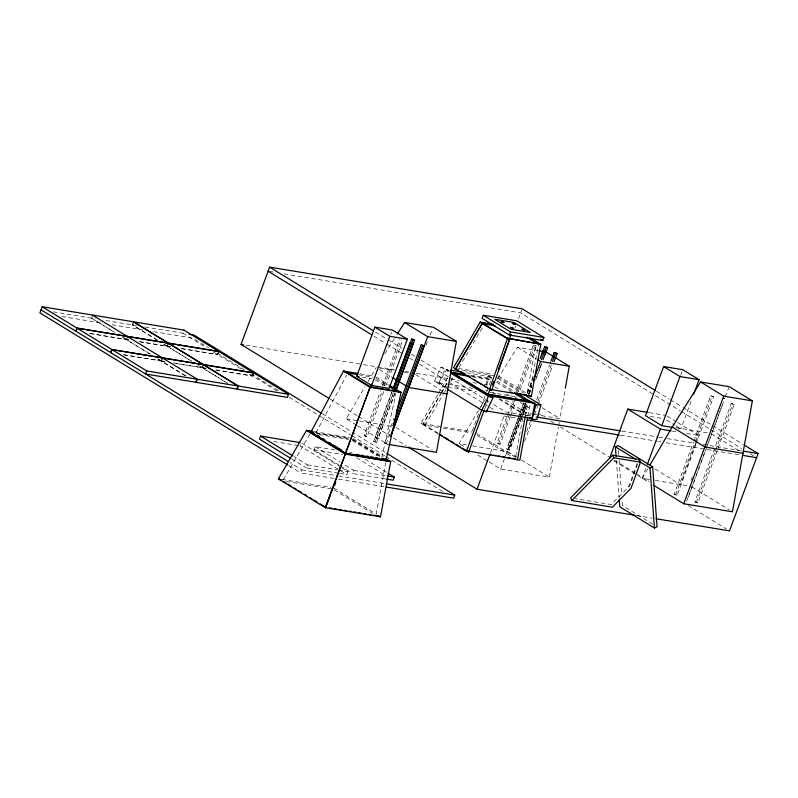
<?xml version="1.0" encoding="UTF-8"?>
<svg xmlns="http://www.w3.org/2000/svg" width="798" height="798" viewBox="0 0 798 798"><rect width="100%" height="100%" fill="white"/><g stroke="black" fill="none" stroke-linecap="round" stroke-linejoin="round"><path stroke-width="0.6" stroke-dasharray="3.99 2.99" d="M534.83 414.501L559.917 418.641L565.124 389.374M527.249 392.546L535.787 345.404M515.747 456.326L523.069 415.888M523.288 414.661L525.463 402.651M525.333 416.187L527.618 403.519M529.403 394.142L538.391 344.586M527.837 416.207L530.062 403.918M489.194 462.072L500.615 469.084L549.333 477.124L558.371 427.169M558.6 425.952L559.258 422.302M376.187 514.251L385.663 462.73M381.853 457.354L395.998 393.494M486.002 384.646L488.406 375.758L493.423 375.788M628.664 486.85L637.353 462.87M637.642 464.097L629.822 485.683L611.208 504.585L575.368 498.68M486.74 384.596L489.693 376.576L466.361 372.736M472.276 430.94L479.488 411.359M481.094 406.761L484.975 396.227M486.7 391.778L487.558 389.474M489.254 384.865L490.95 380.257M517.144 457.364L507.797 451.628L520.106 418.222M520.525 417.065L525.623 403.239M92.748 315.09L91.61 318.163L114.703 332.327M128.638 339.808L126.254 339.419L127.391 336.347M149.685 353.793L126.593 339.629L127.73 336.556M132.997 322.811L132.239 324.856L157.425 340.317M133.765 321.853L132.638 324.926L157.824 340.387M124.109 354.761L160.827 360.816L161.585 358.771M164.817 361.474L161.226 360.886L162.363 357.813M139.391 341.584L166.872 346.113L168.009 343.04M185.715 375.908L161.565 361.095L162.702 358.023M170.942 346.791L167.271 346.182L168.408 343.11M191.749 361.205L167.61 346.392L168.747 343.32M173.176 362.851L201.854 367.579L202.981 364.506M205.924 368.257L202.243 367.649L203.38 364.576M227.779 383.319L202.592 367.858L203.719 364.786M181.954 348.606L217.445 354.452L218.582 351.379M240.876 368.836L217.794 354.661L218.542 352.616M215.709 369.863L252.427 375.918L253.565 372.846M276.906 390.95L252.767 376.127L253.525 374.082M341.813 467.698L348.058 471.528L346.921 474.601L300.058 445.843L301.195 442.77L340.766 467.059M333.734 478.401L300.706 472.955L301.834 469.882L290.173 462.72M338.561 473.224L306.302 467.897L307.439 464.835L293.903 456.526M339.02 465.144L313.903 449.733L315.04 446.661L336.547 450.212M390.691 334.601L391.539 332.317M383.758 391.519L367.08 436.606L365.484 436.346L364.127 435.509L380.377 391.579M382.521 385.793L399.628 339.539M365.484 436.346L382.402 390.681M384.107 386.052L401.224 339.808M384.875 478.81L352.616 473.493L353.753 470.421L341.205 462.72M385.903 385.733L402.581 340.636M394.98 392.726L376.586 442.441L374.99 442.182L373.634 441.344L392.027 391.628M394.91 393.354L378.232 438.451L376.636 438.182L375.279 437.354L391.958 392.257M374.99 442.182L393.384 392.466M376.636 438.182L393.554 392.516M357.624 425.803L387.738 444.286L384.786 443.189L394.192 417.753M386.142 444.017L391.08 430.73M515.049 327.968L515.907 325.644M518.491 318.671L521.772 309.794M490.331 453.214L504.077 416.037L501.962 414.741M510.391 416.416L500.127 444.167L498.531 443.907L497.174 443.08L507.009 416.476M507.438 415.329L512.565 401.454M515.139 394.511L533.523 344.796M498.531 443.907L514.59 400.556M515.019 399.399L516.296 395.928M516.725 394.771L535.119 345.055L536.475 345.893L519.368 392.137M510.82 415.269L515.518 402.551M526.74 403.758L509.633 450.002L508.037 449.743L506.68 448.915L523.787 402.661M527.209 393.414L533.623 376.067M521.543 418.262L511.269 446.012L509.683 445.743L508.326 444.915L518.161 418.322M518.59 417.164L523.717 403.289M527.568 392.885L531.847 381.324M508.037 449.743L519.817 417.953M520.017 417.374L525.383 402.92M528.565 394.242L531.797 385.584M509.683 445.743L525.503 402.97M528.735 394.302L531.727 386.212M536.575 377.165L540.426 366.761M521.962 417.105L526.67 404.387M535.658 380.107L542.071 362.761M536.645 399.878L549.483 365.185M549.912 364.028L551.189 360.566M526.69 431.359L530.311 421.524M537.812 401.294L551.268 364.866M524.635 441.444L531.907 421.783M534.47 414.85L537.892 405.593M538.321 404.436L552.864 365.125M649.512 479.458L642.2 478.251L646.43 466.82M680.664 375.409L682.36 370.831M678.509 428.436L680.903 428.835L691.048 401.404M696.006 444.336L677.183 495.209L675.597 494.95L674.23 494.112L693.482 442.082M693.911 440.925L710.589 395.828L712.185 396.087L713.542 396.925L696.435 443.179M675.597 494.95L695.078 442.341M695.267 441.753L712.185 396.087M695.647 443.409L680.435 484.556L654.141 468.416M696.075 442.272L698.609 435.409L677.582 422.501M691.018 480.286L692.295 476.825M686.689 501.044L690.968 489.483M691.397 488.326L705.941 449.015M706.37 447.858L722.619 403.918M688.335 497.044L724.694 398.761L723.337 397.933M717.093 450.85L697.841 502.88L696.255 502.62L694.888 501.782L731.247 403.499L732.843 403.768L734.2 404.596L717.522 449.693M696.255 502.62L732.843 403.768M484.586 409.165L486.301 404.526M486.73 403.369L488.027 399.898M500.615 469.084L519.538 418.132M519.967 416.975L525.124 403.09M528.555 393.843L531.558 385.753M425.923 345.414L428.217 339.739M430.052 335.19L432.356 329.504M529.154 394.092L530.53 390.681M539.717 367.948L541.094 364.536M725.143 396.925L728.813 387.828M445.962 388.267L434.341 381.145L440.965 367.14L445.434 368.676L449.653 371.26M434.341 381.145L438.81 382.671L445.434 368.676M315.858 432.855L346.671 375.17M283.28 479.807L310.193 433.434M356.586 425.164L346.202 418.79L364.955 386.751M368.078 381.404L376.207 367.529M446.311 386.611L442.71 386.013L438.94 382.781L446.72 369.494L450.401 370.102M437.853 433.703L420.915 423.309L437.803 394.471M438.421 393.404L449.055 375.25M420.915 423.309L423.149 424.077L440.656 394.172M441.284 393.105L448.157 381.354M459.03 367.529L483.219 326.202M478.461 410.481L459.079 443.598L466.381 444.795M479.079 409.414L485.962 397.673M642.2 478.251L647.826 468.635M438.481 427.469L425.085 425.254L423.199 423.638L440.755 393.743M441.384 392.676L447.658 382.003M425.085 425.254L443.897 393.224M444.526 392.157L445.783 390.023M450.8 381.484L454.561 375.08M384.796 353.913L395.359 337.165M497.673 378.721L517.473 347.31L537.792 350.661M485.513 390.212L487.518 390.232M269.355 271.43L275.49 272.447M284.068 273.854L520.635 312.866L680.405 410.92M534.889 345.624L536.475 345.893M713.542 396.925L710.589 395.828M723.098 398.501L724.694 398.761M734.2 404.596L731.247 403.499M458.421 368.447L492.665 374.102M462.75 370.471L493.334 375.509M470.521 375.24L491.438 378.681M471.359 376.167L491.009 379.409M472.406 376.846L490.86 379.898M53.267 311.838L95.201 318.751M105.875 320.507L136.458 325.554M145.027 326.971L186.622 333.823M245.964 345.235L362.412 364.437M363.639 364.636L394.282 369.683M405.314 371.509L408.985 372.117M416.337 373.324L459.239 380.397M472.725 382.621L476.406 383.23M483.758 384.446L488.665 385.254M379.788 368.117L394.132 370.481M403.688 372.058L408.466 372.846M649.283 412.646L664.814 415.209M61.925 316.517L101.067 322.981M112.079 324.796L142.662 329.833M153.675 331.649L192.827 338.103L208.727 347.868M650.26 416.466L662.21 418.441M438.94 382.781L447.359 384.177M448.556 384.367L472.606 388.337M490.281 392.526L516.565 396.865M447.518 386.811L476.376 391.569M360.247 373.823L373.394 375.988M358.581 374.771L372.925 377.135M675.796 427.578L708.055 432.895M362.531 377.245L371.868 378.791M90.364 333.494L125.855 339.35L122.702 337.414M89.476 333.504L126.194 339.559L150.333 354.372M126.593 339.629L128.977 340.018M139.73 341.793L167.211 346.322L191.35 361.135M167.61 346.392L170.054 346.791M181.076 348.606L217.794 354.661M672.325 431.08L675.906 431.668M686.659 433.444L698.609 435.409M533.633 414.312L521.683 412.337L499.608 398.781M530.111 415.987L505.593 411.938L489.723 402.202M622.041 431.139L657.592 437.005M658.819 437.204L666.17 438.421M667.397 438.621L695.587 443.269M702.938 444.486L742.17 450.95M504.077 416.037L522.471 419.07M620.525 435.239L657.303 441.304M658.53 441.503L660.973 441.912M665.881 442.72L740.654 455.05M123.231 354.771L161.166 361.025L185.316 375.838M161.565 361.095L165.156 361.684M175.909 363.459L202.193 367.788L227.38 383.249M202.592 367.858L206.263 368.457M216.049 370.073L252.767 376.127M423.199 423.638L471.917 431.678M443.349 428.267L471.359 432.885M497.174 443.08L500.127 444.167M508.326 444.915L511.269 446.012M346.202 418.79L358.382 420.795M359.599 420.995L392.476 426.421M506.68 448.915L509.633 450.002M472.476 445.803L507.797 451.628M655.348 480.416L690.918 486.281M364.127 435.509L367.08 436.606M375.279 437.354L376.875 437.613M373.634 441.344L376.586 442.441M384.786 443.189L386.382 443.449M313.913 431.568L349.494 437.434M315.739 432.805L349.195 438.321M316.796 433.344L349.055 438.671M318.861 434.541L348.726 439.459M674.23 494.112L677.183 495.209M694.888 501.782L697.841 502.88M349.694 452.376L352.078 452.775M273.774 441.503L300.058 445.843M313.903 449.733L342.581 454.461M636.355 515.508L652.285 518.131M353.753 470.421L386.013 475.748M307.439 464.835L337.305 469.753M338.502 469.952L348.058 471.528M339.758 473.414L346.921 474.601M301.834 469.882L337.315 475.728M338.542 475.927L385.035 483.598M338.631 479.199L383.898 486.67M282.043 479.399L330.891 487.458M286.322 481.413L332.836 489.084M524.396 408.536L526.56 409.404M656.525 391.239L669.223 399.03M670.28 399.678L681.921 406.82M682.978 407.479L711.547 425.005M712.604 425.653L743.287 444.486M681.462 411.569L710.03 429.105M711.088 429.753L741.771 448.586M750.24 453.773L753.412 455.728M711.497 433.932L738.838 450.72M667.058 416.047L676.524 421.863M666.639 420.077L674.789 425.085M675.806 425.713L680.903 428.835M517.473 347.31L536.366 358.91M691.956 486.92L729.342 509.862M498.331 375.958L526.221 393.075M497.882 377.215L523.717 393.065M497.653 378.382L519.807 391.978M542.042 407.668L559.917 418.641M488.406 375.758L491.578 377.703M496.845 380.935L514.8 391.958M496.605 382.312L511.249 391.299M494.62 386.711L498.85 389.304M506.261 393.853L509.433 395.798M520.017 402.292L531.658 409.434M538.002 413.334L544.346 417.224M550.7 421.125L553.872 423.07M560.226 426.97L608.894 456.835M614.181 460.087L635.348 473.074M636.405 473.723L649.103 481.513M688.245 505.543L726.34 528.914M613.812 460.825L649.472 482.71M492.685 392.187L495.857 394.122M505.353 399.958L530.68 415.499M499.279 399.269L526.71 416.107M440.965 367.14L448.356 371.678M375.459 332.068L387.09 339.21M388.147 339.858L401.903 348.307M411.429 354.152L414.601 356.098M420.955 359.998L448.456 376.875M449.513 377.524L484.436 398.95M485.493 399.599L488.665 401.554M373.943 336.167L385.574 343.31M386.631 343.958L401.444 353.045M409.913 358.242L413.085 360.187M419.439 364.088L448.007 381.624M449.065 382.272L482.92 403.05M483.977 403.698L495.618 410.84M438.81 382.671L447.259 387.858M415.489 374.471L443.888 391.898M652.874 524.246L622.44 505.563L622.081 500.665M379.359 369.464L391.978 377.205M521.293 459.907L549.333 477.124M476.476 433.414L516.725 458.112M477.144 435.349L512.097 456.795M375.629 376.836L388.337 384.636M376.157 378.581L388.377 386.082M375.21 379.788L385.165 385.893M460.117 444.227L466.351 448.057M477.773 455.069L488.157 461.444M423.149 424.077L437.972 433.174M395.948 427.459L432.297 449.763M329.933 398.97L357.444 415.848M358.502 416.496L389.185 435.329M393.424 437.932L406.112 445.723M322.242 413.763L385.853 452.805M217.216 353.075L244.777 369.993M251.141 373.893L278.702 390.811M289.305 397.314L317.923 414.88M318.991 415.539L350.791 435.05M351.848 435.708L384.716 455.877M385.773 456.526L443.03 491.658M182.812 333.195L205.904 347.369M213.256 351.878L217.445 354.452M249.275 373.993L252.427 375.918M352.985 438.481L383.329 457.104M352.507 439.319L380.846 456.705M352.517 439.718L380.855 457.114M352.068 440.466L377.354 455.987M365.085 459.139L387.05 472.625M356.626 457.723L385.923 475.698M164.119 344.247L167.271 346.182M200.148 366.362L202.243 367.649M163.72 344.177L166.872 346.113M197.655 365.005L201.854 367.579M315.04 446.661L340.157 462.072M340.068 465.793L352.616 473.493M122.054 336.836L126.254 339.419M158.084 358.95L161.226 360.886M91.211 318.093L114.304 332.267M157.685 358.881L160.827 360.816M291.719 458.95L306.302 467.897M333.654 487.977L375.309 513.543M334.222 489.852L372.836 513.553M289.036 465.793L300.706 472.955M489.693 376.576L491.578 378.192M446.72 369.494L448.606 371.11M618.37 450.471L618.729 455.369M619.098 460.266L621.622 494.541M616.365 460.237L619.168 498.191"/><path stroke-width="1.2" d="M388.955 444.486L436.456 452.316L456.366 341.404L433.274 327.23L404.596 322.502L397.334 334.023M565.343 388.157L569.243 366.212L546.151 352.038M653.622 485.264L683.736 503.747L732.454 511.777L752.364 400.865L729.272 386.691L700.604 381.963L672.205 426.99L649.702 465.434M525.224 416.756L517.393 460.047L519.897 460.057L527.618 417.424M490.86 389.544L531.348 396.217L540.775 344.247L507.548 338.252L540.775 344.247M486.371 410.94L532.067 418.481L534.81 403.319L530.49 401.584L487.508 394.501L491.837 396.227L534.81 403.319M384.008 459.05L390.661 461.603L380.516 516.745L377.105 515.787L380.486 516.795L325.534 507.737L345.484 453.633L390.661 461.593L385.424 458.391M369.993 387.309L401.055 392.436L396.526 391.08L370.242 386.751L345.484 453.204L386.102 459.907L401.055 392.436L389.394 385.284M524.027 394.571L540.914 404.935L537.004 419.379L531.987 419.349L535.887 404.895L516.895 393.234M489.383 389.643L507.358 338.741L482.221 323.32L455.548 368.885L491.608 390.412L509.593 339.509L482.221 323.32M334.452 485.713L335.729 482.221M330.482 494.441L325.534 507.737M331.34 492.107L333.055 487.438M333.913 485.114L335.19 481.613M488.147 394.342L490.301 388.486M509.324 339.15L511.019 334.552M197.345 379.279L196.208 382.352L236.826 389.045L237.964 385.973L197.345 379.279L92.349 315.02L42.174 306.751L39.9 312.886L287.978 465.144M75.67 331.08L76.808 328.008L42.174 306.751M76.01 331.29L77.147 328.217L127.331 336.487M110.653 352.546L111.79 349.474L77.147 328.217M110.992 352.756L112.129 349.684L162.303 357.953M146.762 370.94L145.625 374.013L195.809 382.282L196.946 379.21L146.762 370.94L112.129 349.684M328.876 398.322L241.056 344.427L269.644 267.131L522.151 308.776L655.467 390.591M238.363 386.042L237.225 389.115L287.4 397.384L288.537 394.312L253.904 373.055L203.719 364.786L238.363 386.042L288.537 394.312M299.998 442.571L260.577 436.067L259.44 439.139L290.681 458.311M356.686 376.287L374.861 327.14L392.387 330.033L407.329 339.2L389.155 388.347L371.629 385.454L356.686 376.287L359.02 376.666M345.614 453.254L370.242 386.751L347.828 372.995L343.519 371.06L310.961 432.017L345.614 453.254L345.843 452.685M371.629 385.454L389.803 336.317L374.861 327.14M393.314 388.157L409.992 343.07L411.588 343.33L412.945 344.157L396.267 389.254M393.244 388.786L411.638 339.07L413.224 339.33L414.581 340.167L396.197 389.883M394.671 388.995L411.349 343.898L409.992 343.07M411.279 344.527L412.995 339.898L411.638 339.07M396.337 411.968L421.144 344.906L422.731 345.165L424.097 346.003L390.731 436.187L427.688 336.676L404.596 322.502M392.985 425.524L422.501 345.734L421.144 344.906M388.097 473.274L394.382 477.124L393.244 480.197L386.072 479.009M483.289 315.28L482.152 318.352L509.314 335.02L542.77 340.537L543.907 337.464L516.735 320.796L483.289 315.28L510.451 331.948L543.907 337.464M509.314 335.02L510.451 331.948M386.91 453.454L454.76 495.099L453.633 498.171L386.342 487.069M635.128 515.299L477.005 489.224L489.902 454.371M540.037 358.721L543.039 350.631L544.625 350.891L545.982 351.728L542.989 359.818M542.111 353.574L544.675 346.631L546.271 346.891L547.628 347.729L545.064 354.661M541.403 359.559L544.396 351.459L543.039 350.631M544.326 352.088L546.032 347.469L544.675 346.631M551.189 360.566L554.181 352.467L555.777 352.726L557.134 353.564L554.141 361.654M552.545 361.394L555.548 353.305L554.181 352.467M609.602 458.242L627.777 409.105L648.086 412.446M693.582 394.551L699.078 379.698L682.779 369.693L663.667 366.541L645.482 415.678L661.781 425.683L672.534 427.459M647.278 464.536L660.375 429.105L627.777 409.105M661.781 425.683L679.966 376.546L663.667 366.541M744.344 445.134L758.1 453.573L729.512 530.87L655.966 518.74M334.133 485.593L335.429 482.102M484.216 410.042L468.675 452.007L466.441 451.249L481.922 409.554M533.273 381.135L540.565 361.484L537.423 359.549M683.736 503.747L723.686 396.137L700.604 381.963M492.575 384.965L493.862 381.524M498.142 370.063L509.713 339.12M312.686 431.369L306.552 430.351L278.382 478.87L325.245 507.628L345.484 453.633L306.582 430.361L345.295 454.122L390.661 461.593M325.245 507.628L325.444 507.139L320.227 503.937M345.484 453.204L345.743 452.646M481.852 410.302L488.476 396.297L492.945 397.833L486.321 411.828L481.852 410.302L447.02 388.915M493.324 324.237L480.187 322.073L453.533 367.639L455.409 369.255L457.862 369.664M455.409 369.255L482.072 323.689L495.209 325.853M612.645 455.159L570.59 497.892L571.787 500.506L612.405 507.209L631.019 488.296L640.475 462.172L639.278 459.558L612.645 455.159L613.842 457.783L640.475 462.172L638.59 459.439M571.787 500.506L613.842 457.783M616.096 456.556L615.378 446.76L618.011 445.573L652.644 466.83L657.073 526.82L654.44 528.017L619.797 506.76L619.258 499.408M639.517 461.583L650.011 468.027L652.644 466.83M530.49 401.584L527.977 401.564L514.381 393.224M535.887 404.895L540.914 404.935M546.032 347.469L547.628 347.729M544.396 351.459L545.982 351.728M555.548 353.305L557.134 353.564M538.979 350.861L542.57 351.449M679.966 376.546L699.078 379.698M427.688 336.676L456.366 341.404M412.995 339.898L414.581 340.167M389.803 336.317L407.329 339.2M540.565 361.484L569.243 366.212M411.349 343.898L412.945 344.157M422.501 345.734L424.097 346.003M723.686 396.137L752.364 400.865M450.401 370.102L461.453 371.928M465.603 374.422L453.304 372.397L455.189 374.013L469.952 376.447M92.748 315.09L133.366 321.784L168.009 343.04L127.391 336.347M189.066 334.232L193.964 335.04L321.185 413.115M241.056 344.427L243.51 344.826M509.553 392.117L512.007 392.526M514.461 392.925L516.914 393.334M519.368 393.733L521.822 394.142M524.276 394.541L526.73 394.95M370.013 387.319L343.519 371.06L357.853 373.434M76.808 328.008L126.992 336.277M127.73 336.556L168.348 343.25L202.981 364.506L162.363 357.813M357.394 374.571L347.828 372.995L343.519 371.07M408.805 387.529L447.04 393.833M660.375 429.105L671.128 430.88M536.236 416.995L620.814 430.94M743.387 451.149L758.1 453.573M743.038 453.294L704.814 446.99L672.205 426.99M111.79 349.474L161.964 357.743M162.702 358.023L203.32 364.716L237.964 385.973M527.368 419.878L619.298 435.04M743.098 455.449L756.584 457.673M488.526 454.361L490.96 454.77M493.393 455.169L495.827 455.568M498.261 455.967L500.695 456.366M503.129 456.775L505.563 457.174M507.997 457.573L510.431 457.972M512.865 458.381L515.299 458.78M517.463 459.648L466.621 450.75M310.971 431.997L314.203 433.444L310.961 432.017L313.355 432.416M313.215 432.755L306.552 430.351M356.497 454.421L358.881 454.81M361.275 455.209L363.659 455.598M366.053 455.997L368.437 456.386M370.831 456.785L373.215 457.174M375.609 457.573L378.003 457.962M387.21 475.937L394.382 477.124M386.252 483.797L454.76 495.099M329.434 507.867L331.878 508.266M334.322 508.675L336.776 509.074M339.22 509.483L341.674 509.882M344.118 510.291L346.561 510.69M349.015 511.099L351.459 511.498M353.913 511.907L356.357 512.306M358.801 512.715L361.255 513.114M363.698 513.513L366.152 513.922M368.596 514.321L371.04 514.73M373.494 515.129L375.938 515.538M386.102 459.907L381.584 458.551L386.092 459.927M401.055 392.436L396.526 391.08L389.394 386.711M507.358 338.741L509.593 339.509M455.548 368.885L457.783 369.654M450.93 372.048L489.743 395.259L487.508 394.501M529.184 395.359L531.348 396.217M528.047 401.165L487.688 394.003L489.852 394.87M529.902 417.613L532.067 418.481M278.382 478.8L281.584 480.306M278.382 478.87L281.584 480.376M540.685 339.26L542.77 340.537M530.361 337.853L538.73 343L536.226 342.98L526.8 337.195M615.378 446.76L635.318 459M460.955 371.599L465.184 374.192M467.299 375.489L470.471 377.434M473.643 379.379L475.758 380.676M477.872 381.973L482.102 384.576M484.216 385.873L487.388 387.818M489.503 389.115L491.608 390.412M529.872 418.052L531.987 419.349M450.71 371.908L492.945 397.833M450.471 372.975L488.476 396.297M269.644 267.131L373.334 330.771M268.138 271.23L371.818 334.871M484.216 410.541L486.321 411.828M393.035 377.853L406.701 386.242M440.087 434.471L442.212 435.768M444.326 437.065L448.556 439.668M450.68 440.965L453.853 442.92M455.967 444.217L460.207 446.81M462.321 448.117L468.675 452.007M438.92 434.351L466.441 451.249M408.237 447.02L477.005 489.224M317.395 435.219L319.499 436.516M322.661 438.451L324.766 439.748M328.985 442.331L331.09 443.628M333.195 444.925L341.634 450.092M260.577 436.067L292.856 455.877M41.037 309.824L288.058 461.424M283.699 481.523L285.784 482.81M287.869 484.087L291.001 486.012M294.133 487.927L296.218 489.214M298.312 490.491L301.435 492.416M304.567 494.331L306.661 495.618M309.784 497.533L311.878 498.82M313.963 500.097L317.095 502.022M480.187 322.073L482.072 323.689M650.011 468.027L654.44 528.017M371.559 384.277L370.282 387.748L371.549 384.267M513.902 322.442L494.78 319.29L511.079 329.295L530.201 332.447L513.902 322.442M502.7 321.833L501.114 321.574L504.067 322.671L502.7 321.833M513.852 323.669L512.266 323.409L515.219 324.507L513.852 323.669M512.216 327.669L510.62 327.409L513.573 328.507L512.216 327.669M523.368 329.504L521.772 329.245L524.725 330.342L523.368 329.504M183.949 330.123L133.765 321.853L168.408 343.11L218.582 351.379L183.949 330.123M218.921 351.589L168.747 343.32L203.38 364.576L253.565 372.846L218.921 351.589"/></g></svg>
